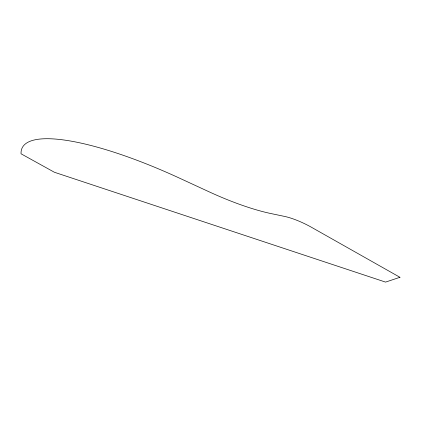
<?xml version="1.0" encoding="UTF-8"?>
<svg xmlns="http://www.w3.org/2000/svg" width="421" height="421" viewBox="0 0 421 421"><rect width="100%" height="100%" fill="white"/><g stroke="black" fill="none" stroke-linecap="round" stroke-linejoin="round"><path stroke-width="0.63" d="M399.95 277.297L385.557 282.102L54.409 172.263L21.05 153.797A175.446 43.337 26.5 0 1 179.567 178.172L208.6 191.581A108.355 26.765 26.5 0 0 271.061 213.579L284.575 216.42A31.433 7.762 26.5 0 1 310.887 226.951L399.95 277.297"/></g></svg>
